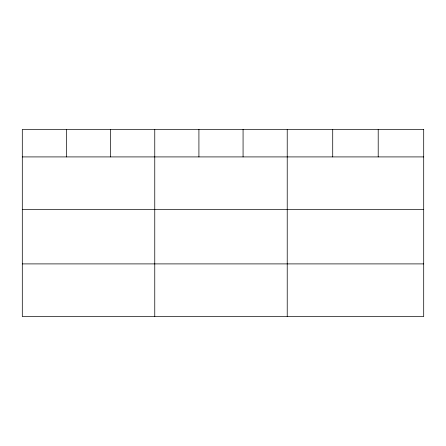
<?xml version="1.0" encoding="UTF-8"?>
<svg xmlns="http://www.w3.org/2000/svg" width="446" height="446" viewBox="0 0 446 446"><rect width="100%" height="100%" fill="white"/><g stroke="black" fill="none" stroke-linecap="round" stroke-linejoin="round"><path stroke-width="0.67" d="M22.3 156.914L423.7 156.914M22.3 209.609L423.7 209.609M22.3 263.898L423.7 263.898M378.208 129.412L378.208 156.914M332.716 129.412L332.716 156.914M287.224 129.412L287.224 316.588M243.07 129.412L243.07 156.914M198.916 129.412L198.916 156.914M154.762 129.412L154.762 316.588M110.608 129.412L110.608 156.914M66.454 129.412L66.454 156.914M423.7 129.412L22.3 129.412L22.3 316.588L423.7 316.588L423.7 129.412"/></g></svg>
